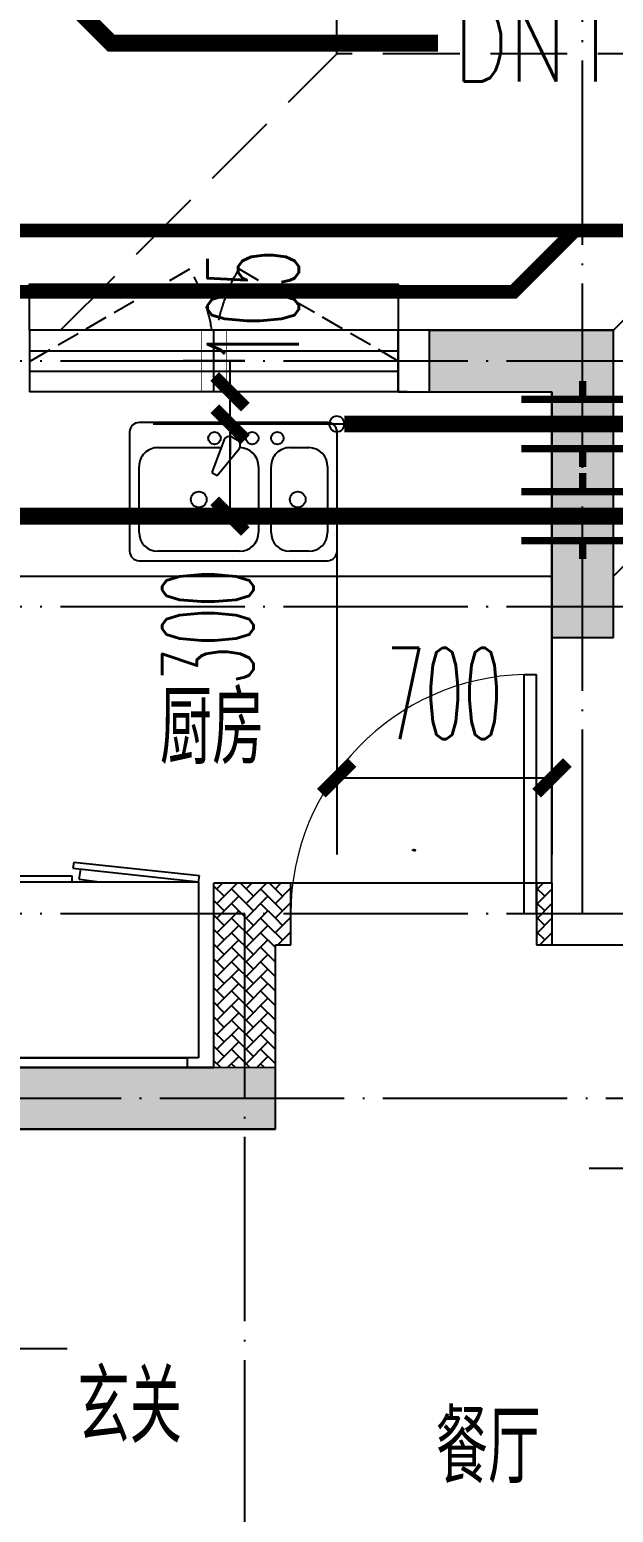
# Model space of a CAD drawing. Extents: x 27938 to 1507990, y 110129 to 923079.
# Drawn here: x 842917 to 844817, y 679809 to 684636 of the extents above; entities that cross this region are included whole.
import ezdxf

# ---------------------------------------------------------------- set-up
doc = ezdxf.new("R2010")
doc.units = 0
doc.header["$LTSCALE"] = 1000
doc.header["$MEASUREMENT"] = 0
doc.linetypes.add('DASH', pattern=[0.35, 0.25, -0.1])
doc.linetypes.add('DOTE', pattern=[2.42, 2, -0.2, 0.02, -0.2])
for name, color, linetype in [('AH-FURNITURE', 1, 'Continuous'), ('COLUMN', 9, 'Continuous'), ('DIM_雨水', 4, 'Continuous'), ('DIM_餐饮排水', 31, 'Continuous'), ('DOTE', 1, 'Continuous'), ('EQUIP_污水', 7, 'Continuous'), ('LVTRY', 6, 'Continuous'), ('PIPE-管井排水', 210, 'GF'), ('PIPE-雨水', 4, 'TG_Y'), ('PIPE-餐饮排水', 41, 'P'), ('PUB_HATCH', 8, 'Continuous'), ('PUB_TEXT', 4, 'Continuous'), ('TEXT_雨水', 7, 'Continuous'), ('TWT_DIM', 3, 'Continuous'), ('VALVE_餐饮排水', 7, 'Continuous'), ('WALL', 9, 'Continuous'), ('WINDOW', 4, 'Continuous'), ('WINDOW_TEXT', 7, 'Continuous'), ('保温', 6, 'Continuous'), ('卫生间', 6, 'Continuous'), ('建筑-排气道', 9, 'Continuous'), ('机电标识类', 1, 'Continuous'), ('看线', 251, 'Continuous')]:
    doc.layers.add(name, color=color, linetype=linetype)
for name, color, linetype, lineweight in [('平面-空调室内机', 176, 'Continuous', 9), ('平面-空调预留孔', 173, 'Continuous', 15), ('空调', 76, 'Continuous', 13), ('立面-洞口示意', 152, 'Continuous', 13)]:
    doc.layers.add(name, color=color, linetype=linetype, lineweight=lineweight)
doc.styles.add('_TCH_DIM_T3', font='SIMPLEX.shx', dxfattribs={"width": 0.494118, "bigfont": 'GBCBIG.shx'})
doc.styles.add('_TCH_WINDOW', font='SIMPLEX.shx', dxfattribs={"width": 0.7, "height": 3.5, "bigfont": 'GBCBIG.shx'})
doc.styles.add('_TWT_PIPEDN', font='SIMPLEX', dxfattribs={"width": 0.8, "height": 3.5, "bigfont": 'HZTXT'})
doc.styles.add('DIM_FONT', font='SIMPLEX.shx', dxfattribs={"width": 0.56})
doc.styles.get("Standard").update_dxf_attribs({"font": 'gbenor.shx', "bigfont": 'gbcbig.shx'})
doc.styles.add('TG_LINETYPE', font='SIMPLEX', dxfattribs={"width": 0.8, "height": 3, "bigfont": 'HZTXT'})
doc.linetypes.add('GF', pattern='A,3,-0.2,["GF",Standard,S=0.25,R=0,X=-0.1,Y=-0.115],-0.35', length=3.55)
doc.linetypes.add('P', pattern='A,3,-0.2,["P",Standard,S=0.25,R=0,X=-0.1,Y=-0.115],-0.2', length=3.4)
doc.linetypes.add('TG_Y', pattern='A,2,-0.229,["Y",TG_LINETYPE,S=0.1,R=0,X=-0.229,Y=-0.15],0', length=2.229)
doc.dimstyles.new('_TWT_ARCH&&100', dxfattribs={"dimtxt": 297.5, "dimasz": 100, "dimexe": 250, "dimexo": 300, "dimgap": 126.25, "dimtad": 1, "dimdec": 0, "dimzin": 0, "dimdsep": 46, "dimtxsty": '_TCH_DIM_T3', "dimblk": 'ARCHTICK', "dimcen": 0.09, "dimclrt": 7, "dimazin": 2, "dimtfac": 1, "dimtdec": 0, "dimtix": 1, "dimtmove": 2, "dimatfit": 3, "dimfxl": 1, "dimtolj": 1, "dimtzin": 0, "dimarcsym": 0})
pattern_1 = [(45, (0, 0), (0, 47.4157523), [100.584, -33.528]), (135, (23.708, 23.708), (3e-15, 47.4157523), [100.584, -33.528])]

# ---------------------------------------------------------------- blocks, each defined once
blk = doc.blocks.new('A$C148B7D8E')
at = {"layer": '卫生间', "color": 159, "linetype": 'DASH', "true_color": 0x22346e}
for p, q in [((15200, 9900), (16100, 10800)), ((17000, 9900), (17900, 10800)), ((17900, 10000), (17000, 9100))]:
    blk.add_line(p, q, dxfattribs=at)
blk.add_lwpolyline([(25100, 9000), (24300, 9000), (24300, 10000), (17900, 10000), (17900, 10800), (16100, 10800), (16100, 11800)], dxfattribs=at)
blk = doc.blocks.new('rtyg7uyhg')
at = {"layer": 'LVTRY', "color": 0}
for p, q in [((194234.6, 45488.8), (193621, 45488.8)), ((193590.3, 45458.1), (193590.3, 45069.5)), ((193896.4, 45429.9), (193857.6, 45326.3)), ((193925.8, 45440.4), (193940.1, 45432.2)), ((194265.3, 45069.5), (194265.3, 45458.1)), ((193682.3, 45407), (193887.8, 45407)), ((193875.3, 45316), (193945.6, 45401.5)), ((194111.9, 45407), (194173.3, 45407)), ((193621, 45130.8), (193621, 45345.6)), ((193857.6, 45326.3), (193875.3, 45316)), ((194009.6, 45345.6), (194009.6, 45130.8)), ((194050.5, 45130.8), (194050.5, 45345.6)), ((194234.6, 45345.6), (194234.6, 45130.8)), ((193621, 45038.8), (194234.6, 45038.8)), ((193948.3, 45069.5), (193682.3, 45069.5)), ((194173.3, 45069.5), (194111.9, 45069.5))]:
    blk.add_line(p, q, dxfattribs=at)
for centre, radius in [((193866.4, 45437.7), 20.5), ((193989.2, 45437.7), 20.5), ((194071, 45437.7), 20.5), ((193815.3, 45238.2), 25.6), ((194137.5, 45238.2), 25.6)]:
    blk.add_circle(centre, radius, dxfattribs=at)
for centre, radius, start, end in [((193621, 45458.1), 30.7, 90, 180), ((194234.6, 45458.1), 30.7, 360, 90), ((193915.6, 45422.7), 20.5, 60, 159.4623), ((193929.8, 45414.5), 20.5, 320.5377, 60), ((193682.3, 45345.6), 61.4, 90, 180), ((193948.3, 45345.6), 61.4, 360, 90), ((194111.9, 45345.6), 61.4, 90, 180), ((194173.3, 45345.6), 61.4, 360, 90), ((193682.3, 45130.8), 61.4, 180, 270), ((193948.3, 45130.8), 61.4, 270, 360), ((194111.9, 45130.8), 61.4, 180, 270), ((194173.3, 45130.8), 61.4, 270, 360), ((193621, 45069.5), 30.7, 180, 270), ((194234.6, 45069.5), 30.7, 270, 360)]:
    blk.add_arc(centre, radius, start, end, dxfattribs=at)
at = {"layer": 'LVTRY', "color": 0, "style": 'DIM_FONT', "width": 0.8, "flags": 9}
for tag in ['YSIZE', 'XSIZE']:
    blk.add_attdef(tag, (193927.8, 45487.8), '', height=0.5, rotation=90, dxfattribs=at)
blk = doc.blocks.new('A$C60D053AF')
at = {"layer": 'AH-FURNITURE', "color": 0}
for p, q in [((232.5, -90), (128.3, -90)), ((192.5, -71), (327.6, -71)), ((192.5, -91), (327.6, -91)), ((355.9, -82.7), (384.2, -129)), ((232.5, -110), (128.3, -110)), ((245, -129.5), (245, -122.5)), ((265, -129.5), (265, -122.5)), ((341.7, -96.9), (370, -143.2)), ((255, -281), (255, -251)), ((255, -281), (393, -281)), ((393, -281), (393, -251))]:
    blk.add_line(p, q, dxfattribs=at)
for points in [[(170, -68, 1), (170, -94), (192.5, -94), (192.5, -68)], [(268, -122.5), (268, -107, 0.414214), (248, -87), (232.5, -87), (232.5, -113), (242, -113), (242, -122.5)], [(234, -251), (414, -251, 0.414214), (424, -241), (424, -111, 0.414214), (414, -101), (234, -101, 0.414214), (224, -111), (224, -241, 0.414214)], [(242, -152, 1), (268, -152), (268, -129.5), (242, -129.5)], [(383.8, -161.2, 1), (402.2, -142.8), (386.3, -126.9), (367.9, -145.3)]]:
    blk.add_lwpolyline(points, format="xyb", close=True, dxfattribs=at)
for centre, radius in [((100, -100), 30), ((255, -152), 15), ((255, -152), 10), ((393, -152), 15), ((393, -152), 10)]:
    blk.add_circle(centre, radius, dxfattribs=at)
for radius in [40, 20]:
    blk.add_arc((327.6, -111), radius, 45, 90, dxfattribs=at)
blk = doc.blocks.new('A-Kitchen-7')
at = {"layer": 'LVTRY', "color": 0}
for p, q in [((-518.7, 779.7), (-7.2, 834.3)), ((-3.6, 810.6), (-515, 756)), ((-29.1, 767), (-35.2, 806.4)), ((-7.2, 834.3), (-3.6, 810.6)), ((-515, 756), (-518.7, 779.7)), ((515, 756), (-515, 756)), ((-515, 756), (-515, 40)), ((-485.6, 760.5), (-484.9, 756)), ((-29.1, 767), (-112.1, 756)), ((515, 780), (0, 780)), ((0, 756), (0, 780)), ((515, 756), (515, 780)), ((515, 40), (515, 756)), ((-515, 40), (515, 40))]:
    blk.add_line(p, q, dxfattribs=at)
blk.add_lwpolyline([(-468.9, 40), (-468.9, 0), (468.9, 0), (468.9, 40)], close=True, dxfattribs=at)
blk = doc.blocks.new('*U41')
h = blk.add_hatch(color=0)
h.set_gradient(color1=(0, 0, 255), rotation=180, tint=1)
h.paths.add_polyline_path([(0, 0), (-6.35, -6.35), (-6.35, -2.159), (-15, -2.159), (-15, 2.159), (-6.35, 2.159), (-6.35, 6.35)])
at = {"color": 0, "linetype": 'Continuous'}
blk.add_lwpolyline([(0, 0), (-6.35, -6.35), (-6.35, -2.159), (-15, -2.159), (-15, 2.159), (-6.35, 2.159), (-6.35, 6.35)], close=True, dxfattribs=at)
blk = doc.blocks.new('sgrsefv')
at = {"layer": 'PUB_HATCH'}
blk.add_hatch(color=0, dxfattribs=at).paths.add_polyline_path([(1112933.3, 840916.3), (1112933.3, 840646.3), (1113073.3, 840646.3), (1113073.3, 840661.3), (1112968.3, 840661.3), (1112948.3, 840681.3), (1112948.3, 840881.3), (1112968.3, 840901.3), (1113288.3, 840901.3), (1113308.3, 840881.3), (1113308.3, 840681.3), (1113288.3, 840661.3), (1113183.3, 840661.3), (1113183.3, 840646.3), (1113323.3, 840646.3), (1113323.3, 840916.3)])
at = {"layer": 'LVTRY', "color": 0}
for p, q in [((1113073.3, 840661.3), (1113073.3, 840646.3)), ((1113183.3, 840661.3), (1113183.3, 840646.3))]:
    blk.add_line(p, q, dxfattribs=at)
for points in [[(1112918.3, 840931.3), (1113338.3, 840931.3), (1113338.3, 840631.3), (1112918.3, 840631.3)], [(1112933.3, 840916.3), (1113323.3, 840916.3), (1113323.3, 840646.3), (1112933.3, 840646.3)], [(1113288.3, 840661.3), (1112968.3, 840661.3), (1112948.3, 840681.3), (1112948.3, 840881.3), (1112968.3, 840901.3), (1113288.3, 840901.3), (1113308.3, 840881.3), (1113308.3, 840681.3), (1113288.3, 840661.3)]]:
    blk.add_lwpolyline(points, close=True, dxfattribs=at)
at = {"layer": '立面-洞口示意', "color": 0}
blk.add_lwpolyline([(1112918.3, 840931.3), (1113181.8, 840837.4), (1113338.3, 840631.3)], dxfattribs=at)
at = {"layer": '建筑-排气道', "color": 8, "xscale": -5, "yscale": 5, "zscale": 5, "rotation": 270}
blk.add_blockref('*U41', (1113118.4, 840599), dxfattribs=at)
blk = doc.blocks.new('FRSDFDGDGDRGDR')
at = {"layer": '平面-空调预留孔', "color": 0}
for p, q in [((699618.9, 775447.8), (699746.3, 775447.8)), ((699746.3, 775447.8), (699746.3, 775355.4)), ((699612.3, 775044), (699612.3, 775441.2)), ((699726.5, 775348.8), (699739.7, 775348.8)), ((699719.9, 775342.2), (699719.9, 775143)), ((699726.5, 775136.4), (699739.7, 775136.4)), ((699746.3, 775129.8), (699746.3, 775037.4)), ((699746.3, 775037.4), (699618.9, 775037.4))]:
    blk.add_line(p, q, dxfattribs=at)
blk.add_lwpolyline([(699766.1, 775166.7), (699792.5, 775153.5), (699792.5, 775057.2), (699766.1, 775044), (699766.1, 775017.6), (699618.9, 775017.6, -0.414214), (699592.5, 775044), (699592.5, 775441.2, -0.414214), (699618.9, 775467.6), (699766.1, 775467.6), (699766.1, 775441.2), (699792.5, 775428), (699792.5, 775331.6), (699766.1, 775318.4)], format="xyb", close=True, dxfattribs=at)
for centre, radius in [((699739.7, 775331.6), 10.6), ((699739.7, 775243.2), 15.8), ((699739.7, 775153.5), 10.6)]:
    blk.add_circle(centre, radius, dxfattribs=at)
for centre, start, end in [((699618.9, 775441.2), 90, 180), ((699726.5, 775342.2), 90, 180), ((699739.7, 775355.4), 270, 360), ((699726.5, 775143), 180, 270), ((699739.7, 775129.8), 0, 90), ((699618.9, 775044), 180, 270)]:
    blk.add_arc(centre, 6.6, start, end, dxfattribs=at)
blk = doc.blocks.new('GDGDRGDRGRD')
at = {"layer": 'LVTRY', "color": 0}
for p, q in [((430080.5, 371515.4), (429864.6, 371758.3)), ((430334.8, 371758.3), (429864.6, 371758.3)), ((429864.6, 371758.3), (429864.6, 370858.3)), ((430234.8, 370858.3), (430234.8, 371758.3)), ((429914.8, 370948.3), (429914.8, 371668.3)), ((429924.8, 371678.3), (430324.8, 371678.3)), ((430045.1, 371658.3), (430045.1, 371568.3)), ((430049.6, 371658.3), (430045.1, 371658.3)), ((430049.6, 371568.3), (430049.6, 371658.3)), ((430234.8, 371668.3), (430234.8, 370948.3)), ((429994.8, 371628.3), (429994.8, 371418.3)), ((429999.8, 371628.3), (429999.8, 371418.3)), ((430289.8, 371638.3), (430004.8, 371638.3)), ((430289.8, 371633.3), (430004.8, 371633.3)), ((430194.8, 371418.3), (430194.8, 371628.3)), ((430199.8, 371418.3), (430199.8, 371628.3)), ((430045.1, 371568.3), (430049.6, 371568.3)), ((429974.8, 371525.6), (430102.3, 371525.6)), ((429974.8, 371521.1), (429974.8, 371525.6)), ((430102.3, 371521.1), (429974.8, 371521.1)), ((430334.8, 371515.4), (430080.5, 371515.4)), ((430080.5, 371515.4), (430080.5, 371100.3)), ((430219.8, 371525.6), (430092.3, 371525.6)), ((430092.3, 371525.6), (430092.3, 371521.1)), ((430092.3, 371521.1), (430219.8, 371521.1)), ((430102.3, 371525.6), (430102.3, 371521.1)), ((430219.8, 371521.1), (430219.8, 371525.6)), ((430234.8, 371100.3), (430234.8, 371515.4)), ((430045.1, 371388.3), (430045.1, 371478.3)), ((430045.1, 371478.3), (430049.6, 371478.3)), ((430049.6, 371478.3), (430049.6, 371388.3)), ((430004.8, 371413.3), (430289.8, 371413.3)), ((430004.8, 371408.3), (430289.8, 371408.3)), ((429954.8, 371338.9), (429954.8, 371377.7)), ((430049.6, 371388.3), (430045.1, 371388.3)), ((429935.4, 371358.3), (429974.2, 371358.3)), ((429954.8, 371238.9), (429954.8, 371277.7)), ((429935.4, 371258.3), (429974.2, 371258.3)), ((430045.1, 371228.3), (430045.1, 371138.3)), ((430049.6, 371228.3), (430045.1, 371228.3)), ((430049.6, 371138.3), (430049.6, 371228.3)), ((429994.8, 370988.3), (429994.8, 371198.3)), ((429999.8, 370988.3), (429999.8, 371198.3)), ((430004.8, 371208.3), (430289.8, 371208.3)), ((430004.8, 371203.3), (430289.8, 371203.3)), ((430194.8, 371198.3), (430194.8, 370988.3)), ((430199.8, 371198.3), (430199.8, 370988.3)), ((430045.1, 371138.3), (430049.6, 371138.3)), ((429864.6, 370858.3), (430080.5, 371100.3)), ((430102.3, 371095.6), (429974.8, 371095.6)), ((429974.8, 371095.6), (429974.8, 371091.1)), ((429974.8, 371091.1), (430102.3, 371091.1)), ((430080.5, 371100.3), (430334.8, 371100.3)), ((430092.3, 371091.1), (430092.3, 371095.6)), ((430092.3, 371095.6), (430219.8, 371095.6)), ((430219.8, 371091.1), (430092.3, 371091.1)), ((430102.3, 371091.1), (430102.3, 371095.6)), ((430219.8, 371095.6), (430219.8, 371091.1)), ((430045.1, 370958.3), (430045.1, 371048.3)), ((430045.1, 371048.3), (430049.6, 371048.3)), ((430049.6, 371048.3), (430049.6, 370958.3)), ((430289.8, 370983.3), (430004.8, 370983.3)), ((430289.8, 370978.3), (430004.8, 370978.3)), ((430324.8, 370938.3), (429924.8, 370938.3)), ((430049.6, 370958.3), (430045.1, 370958.3)), ((429864.6, 370858.3), (430334.8, 370858.3))]:
    blk.add_line(p, q, dxfattribs=at)
blk.add_lwpolyline([(429608.8, 370758.3), (429734.8, 370758.3), (429734.8, 371758.3), (427634.8, 371758.3)], dxfattribs=at)
for centre, radius in [((430147.3, 371523.3), 29.7), ((430147.3, 371523.3), 11.7), ((429954.8, 371358.3), 17), ((429954.8, 371258.3), 17), ((430147.3, 371093.3), 29.7), ((430147.3, 371093.3), 11.7)]:
    blk.add_circle(centre, radius, dxfattribs=at)
for centre, radius, start, end in [((429924.8, 371668.3), 10, 90, 180), ((430224.8, 371668.3), 10, 0, 90), ((430004.8, 371628.3), 10, 90, 180), ((430004.8, 371628.3), 5, 90, 180), ((430189.8, 371628.3), 10, 0, 90), ((430189.8, 371628.3), 5, 0, 90), ((430047.3, 371523.3), 56.7, 2.2742, 87.7258), ((430047.3, 371523.3), 52.2, 2.4704, 87.5296), ((430147.3, 371523.3), 56.7, 92.2742, 177.7258), ((430147.3, 371523.3), 52.2, 92.4704, 177.5296), ((430047.3, 371523.3), 56.7, 272.2742, 357.7258), ((430047.3, 371523.3), 52.2, 272.4704, 357.5296), ((430147.3, 371523.3), 56.7, 182.2742, 267.7258), ((430147.3, 371523.3), 52.2, 182.4704, 267.5296), ((430004.8, 371418.3), 10, 180, 270), ((430004.8, 371418.3), 5, 180, 270), ((430189.8, 371418.3), 5, 270, 0), ((430189.8, 371418.3), 10, 270, 0), ((430004.8, 371198.3), 10, 90, 180), ((430004.8, 371198.3), 5, 90, 180), ((430189.8, 371198.3), 10, 0, 90), ((430189.8, 371198.3), 5, 0, 90), ((430047.3, 371093.3), 56.7, 2.2742, 87.7258), ((430047.3, 371093.3), 52.2, 2.4704, 87.5296), ((430147.3, 371093.3), 56.7, 92.2742, 177.7258), ((430147.3, 371093.3), 52.2, 92.4704, 177.5296), ((430047.3, 371093.3), 56.7, 272.2742, 357.7258), ((430047.3, 371093.3), 52.2, 272.4704, 357.5296), ((430147.3, 371093.3), 56.7, 182.2742, 267.7258), ((430147.3, 371093.3), 52.2, 182.4704, 267.5296), ((430004.8, 370988.3), 10, 180, 270), ((430004.8, 370988.3), 5, 180, 270), ((430189.8, 370988.3), 5, 270, 0), ((430189.8, 370988.3), 10, 270, 0), ((429924.8, 370948.3), 10, 180, 270), ((430224.8, 370948.3), 10, 270, 0)]:
    blk.add_arc(centre, radius, start, end, dxfattribs=at)
at = {"color": 8, "xscale": -1, "rotation": 270}
blk.add_blockref('FRSDFDGDGDRGDR', (-345582.7, -327434.2), dxfattribs=at)
at = {"color": 8}
for name, p, rotation in [('A$C60D053AF', (430134.8, 372358.3), 270), ('sgrsefv', (1543253.1, 1211089.9), 180)]:
    blk.add_blockref(name, p, dxfattribs=dict(at, rotation=rotation))
at = {"color": 8, "xscale": -1}
blk.add_blockref('rtyg7uyhg', (622599.6, 326769.5), dxfattribs=at)
at = {"layer": 'LVTRY', "color": 8, "extrusion": (0, 0, -1), "xscale": -0.7999999999883585, "yscale": 0.7999999999883585, "zscale": -0.7999999999883585}
blk.add_blockref('A-Kitchen-7', (-429196.8, 370158.6), dxfattribs=at)
blk = doc.blocks.new('GFDGFSDFGD')
at = {"layer": 'PUB_HATCH'}
for points in [[(436916.7, 374823.7), (436916.7, 374623.7), (437316.6, 374623.7), (437316.6, 373823.7), (437516.6, 373823.7), (437516.6, 374823.7)], [(436416.8, 372423.2), (436216.6, 372424), (434616.6, 372424), (434616.6, 372724), (434416.6, 372724), (434416.6, 372224), (436416.6, 372224)]]:
    blk.add_hatch(color=256, dxfattribs=at).paths.add_polyline_path(points)
at = {"layer": 'COLUMN', "color": 6}
for p, q in [((436916.7, 374823.7), (436916.7, 374623.7)), ((437516.6, 374823.7), (436916.7, 374823.7)), ((437516.6, 373823.7), (437516.6, 374823.7)), ((436916.7, 374623.7), (437316.6, 374623.7)), ((437316.6, 374623.7), (437316.6, 373823.7)), ((437316.6, 373823.7), (437516.6, 373823.7)), ((436216.6, 372424), (434616.6, 372424)), ((436416.8, 372423.2), (436216.6, 372424)), ((436416.6, 372224), (436416.8, 372423.2)), ((434416.6, 372224), (436416.6, 372224))]:
    blk.add_line(p, q, dxfattribs=at)
blk = doc.blocks.new('GDFGDGRD')
at = {"layer": '保温', "linetype": 'ByBlock', "ltscale": 10}
h = blk.add_hatch(dxfattribs=at)
h.set_pattern_fill('AR-HBONE', color=251, scale=55)
h.set_pattern_definition(pattern_1)
h.paths.add_polyline_path([(436215.3, 372423.6), (436216.6, 373023.7), (436416.6, 373023.7), (436415.3, 372423.6)])
h = blk.add_hatch(dxfattribs=at)
h.set_pattern_fill('AR-HBONE', color=251, scale=55)
h.set_pattern_definition(pattern_1)
h.paths.add_polyline_path([(436416.6, 372823.7), (436416.6, 373023.7), (436466.6, 373023.7), (436466.6, 372823.7)])
h = blk.add_hatch(dxfattribs=at)
h.set_pattern_fill('AR-HBONE', color=251, scale=55)
h.set_pattern_definition(pattern_1)
h.paths.add_polyline_path([(437266.6, 372823.7), (437266.6, 373023.7), (437316.6, 373023.7), (437316.6, 372823.7)])
at = {"layer": '保温', "color": 251, "linetype": 'ByBlock', "ltscale": 10}
blk.add_line((437316.6, 373023.7), (437316.6, 372823.7), dxfattribs=at)
blk = doc.blocks.new('dongkong')
blk.add_wipeout([(-603756, 210771), (-603756, 210570.8), (-603836, 210570.8), (-603836, 210771)])
at = {"layer": '机电标识类', "color": 250, "linetype": 'DASH', "ltscale": 400}
for p, q in [((-603796, 210771), (-603796, 210570.8)), ((-603896, 210670.7), (-603696, 210670.7))]:
    blk.add_line(p, q, dxfattribs=at)
at = {"layer": '空调', "color": 6, "linetype": 'DASH', "const_width": 2}
blk.add_lwpolyline([(-603756, 210771), (-603756, 210570.8), (-603836, 210570.8), (-603836, 210771)], close=True, dxfattribs=at)
blk = doc.blocks.new('_ArchTick')
at = {"color": 0, "linetype": 'ByBlock', "const_width": 0.4}
blk.add_lwpolyline([(-0.5, -0.5), (0.5, 0.5)], dxfattribs=at)
blk = doc.blocks.new('*D216')
at = {"layer": 'Defpoints', "color": 0}
for p in [(843916.2, 683352.2), (844616.6, 683352.2), (844616.6, 682200.3)]:
    blk.add_point(p, dxfattribs=at)
at = {"layer": 'TWT_DIM', "color": 0, "lineweight": -2}
for p, q in [((843916.2, 683052.2), (843916.2, 681950.3)), ((844616.6, 683052.2), (844616.6, 681950.3)), ((843916.2, 682200.3), (844616.6, 682200.3))]:
    blk.add_line(p, q, dxfattribs=at)
at = {"layer": 'TWT_DIM', "color": 0, "lineweight": -2, "xscale": 100, "yscale": 100, "zscale": 100, "rotation": 180}
blk.add_blockref('_ArchTick', (843916.2, 682200.3), dxfattribs=at)
at = {"layer": 'TWT_DIM', "color": 0, "lineweight": -2, "xscale": 100, "yscale": 100, "zscale": 100}
blk.add_blockref('_ArchTick', (844616.6, 682200.3), dxfattribs=at)
at = {"layer": 'TWT_DIM', "color": 7, "insert": (844266.4, 682475.3), "char_height": 297.5, "attachment_point": 5, "style": '_TCH_DIM_T3'}
blk.add_mtext('\\A1;700', dxfattribs=at)
blk = doc.blocks.new('*D221')
at = {"layer": 'Defpoints', "color": 0}
for p in [(843916.2, 683352.2), (844616.6, 683352.2), (844616.6, 682200.3)]:
    blk.add_point(p, dxfattribs=at)
at = {"layer": 'TWT_DIM', "color": 0, "lineweight": -2}
for p, q in [((843916.2, 683052.2), (843916.2, 681950.3)), ((844616.6, 683052.2), (844616.6, 681950.3)), ((843916.2, 682200.3), (844616.6, 682200.3))]:
    blk.add_line(p, q, dxfattribs=at)
at = {"layer": 'TWT_DIM', "color": 0, "lineweight": -2, "xscale": 100, "yscale": 100, "zscale": 100, "rotation": 180}
blk.add_blockref('_ArchTick', (843916.2, 682200.3), dxfattribs=at)
at = {"layer": 'TWT_DIM', "color": 0, "lineweight": -2, "xscale": 100, "yscale": 100, "zscale": 100}
blk.add_blockref('_ArchTick', (844616.6, 682200.3), dxfattribs=at)
at = {"layer": 'TWT_DIM', "color": 7, "insert": (844266.4, 682475.3), "char_height": 297.5, "attachment_point": 5, "style": '_TCH_DIM_T3'}
blk.add_mtext('\\A1;700', dxfattribs=at)
blk = doc.blocks.new('*D724')
at = {"layer": 'Defpoints', "color": 0}
for p in [(843568.9, 683352.2), (844445.2, 683352.2), (844445.2, 683052.2)]:
    blk.add_point(p, dxfattribs=at)
at = {"layer": 'TWT_DIM', "color": 0, "lineweight": -2}
for p, q in [((844145.2, 683352.2), (843318.9, 683352.2)), ((843568.9, 683052.2), (843568.9, 683352.2)), ((844145.2, 683052.2), (843318.9, 683052.2))]:
    blk.add_line(p, q, dxfattribs=at)
at = {"layer": 'TWT_DIM', "color": 0, "lineweight": -2, "xscale": 100, "yscale": 100, "zscale": 100}
for p, rotation in [((843568.9, 683352.2), 90), ((843568.9, 683052.2), 270)]:
    blk.add_blockref('_ArchTick', p, dxfattribs=dict(at, rotation=rotation))
at = {"layer": 'TWT_DIM', "color": 7, "insert": (843496.7, 682692), "char_height": 297.5, "attachment_point": 5, "rotation": 90, "style": '_TCH_DIM_T3'}
blk.add_mtext('\\A1;300', dxfattribs=at)
blk = doc.blocks.new('*D725')
at = {"layer": 'Defpoints', "color": 0}
for p in [(843568.9, 683457.2), (844445.2, 683457.2), (844445.2, 683352.2)]:
    blk.add_point(p, dxfattribs=at)
at = {"layer": 'TWT_DIM', "color": 0, "lineweight": -2}
for p, q in [((843568.9, 683457.2), (843568.9, 683557.2)), ((844145.2, 683457.2), (843318.9, 683457.2)), ((843568.9, 683352.2), (843568.9, 683457.2)), ((844145.2, 683352.2), (843318.9, 683352.2)), ((843568.9, 683352.2), (843568.9, 683252.2))]:
    blk.add_line(p, q, dxfattribs=at)
at = {"layer": 'TWT_DIM', "color": 0, "lineweight": -2, "xscale": 100, "yscale": 100, "zscale": 100}
for p, rotation in [((843568.9, 683457.2), 270), ((843568.9, 683352.2), 90)]:
    blk.add_blockref('_ArchTick', p, dxfattribs=dict(at, rotation=rotation))
at = {"layer": 'TWT_DIM', "color": 7, "insert": (843644.4, 683732.2), "char_height": 297.5, "attachment_point": 5, "rotation": 90, "style": '_TCH_DIM_T3'}
blk.add_mtext('\\A1;105', dxfattribs=at)
blk = doc.blocks.new('$DorLib2D$00000001')
for p, q in [((0.45, 0.975), (0.5, 0.975)), ((0.45, 0), (0.45, 0.975)), ((0.5, 0), (0.5, 0.975)), ((0.5, 0), (0.45, 0))]:
    blk.add_line(p, q)
at = {"lineweight": 13}
blk.add_arc((0.475, 0), 0.975, 91.46928, 180, dxfattribs=at)
blk = doc.blocks.new('$WINLIB2D$00000001')
at = {"color": 0}
for points in [[(-0.5, 0.5), (-0.5, -0.5)], [(-0.5, 0.5), (0.5, 0.5)], [(0.5, -0.5), (0.5, 0.5)], [(0.5, 0.1667), (-0.5, 0.1667)], [(0.5, -0.1667), (-0.5, -0.1667)], [(-0.5, -0.5), (0.5, -0.5)]]:
    blk.add_lwpolyline(points, dxfattribs=at)
blk = doc.blocks.new('$TwtSys$00000147')
blk.add_circle((0, 0, 0), 25)
blk = doc.blocks.new('$VALVE$00000553')
at = {"const_width": 30}
for points in [[(0, 100), (0, 175)], [(0, 100), (-250, 100), (-250, 100)], [(0, 100), (250, 100), (250, 100)], [(-250, -100), (-250, -100), (0, -100)], [(250, -100), (250, -100), (0, -100)], [(0, -175), (0, -100)]]:
    blk.add_lwpolyline(points, dxfattribs=at)

msp = doc.modelspace()

# ---------------------------------------------------------------- hatches: boundary and pattern name
at = {"layer": 'PIPE-管井排水'}
for points in [[(844491.6, 683782.2), (844507.5, 683766.3), (844500.9, 683759.7)], [(844491.6, 683782.2), (844491.6, 683759.7), (844500.9, 683759.7)]]:
    msp.add_hatch(color=256, dxfattribs=at).paths.add_polyline_path(points)
at = {"layer": 'PIPE-雨水'}
for points in [[(843181.6, 684592.2), (843162.1, 684572.7), (843170.2, 684564.7)], [(843181.6, 684592.2), (843181.6, 684564.7), (843170.2, 684564.7)]]:
    msp.add_hatch(color=256, dxfattribs=at).paths.add_polyline_path(points)

# ---------------------------------------------------------------- linework, layer by layer
at = {"layer": 'DIM_雨水'}
msp.add_line((845901.6, 680928.5), (844737.5, 680928.5), dxfattribs=at)
msp.add_line((845901.6, 680928.5), (844737.5, 680928.5), dxfattribs=at)
at = {"layer": 'DIM_餐饮排水'}
msp.add_line((842021.8, 680342.9), (843038.3, 680342.9), dxfattribs=at)
at = {"layer": 'DOTE', "color": 169, "linetype": 'DOTE', "ltscale": 0.3}
for p, q in [((844716.6, 681757.2), (844716.6, 690157.2)), ((879916.6, 682757.2), (825916.6, 682757.2)), ((879916.6, 681757.2), (825916.6, 681757.2)), ((843616.4, 681757.2), (843616.6, 666975.2)), ((825916.6, 681157.4), (879916.6, 681157.4))]:
    msp.add_line(p, q, dxfattribs=at)
at = {"layer": 'PIPE-管井排水', "ltscale": 0.5, "const_width": 45}
for points in [[(844691.6, 683982.2), (842716.6, 683982.2)], [(844491.6, 683782.2), (844691.6, 683982.2)], [(845847.6, 683982.2), (844691.6, 683982.2)], [(844491.6, 683782.2), (842516.6, 683782.2)]]:
    msp.add_lwpolyline(points, dxfattribs=at)
at = {"layer": 'PIPE-雨水', "ltscale": 0.5, "const_width": 55}
for points in [[(843181.6, 684592.2), (842920.5, 684853.3)], [(844245.7, 684592.2), (843181.6, 684592.2)]]:
    msp.add_lwpolyline(points, dxfattribs=at)
at = {"layer": 'PIPE-餐饮排水', "ltscale": 0.5, "const_width": 55}
for points in [[(845266.6, 683352.2), (843941.2, 683352.2)], [(845566.6, 683052.2), (842321.8, 683052.2)]]:
    msp.add_lwpolyline(points, dxfattribs=at)
at = {"layer": 'WALL', "color": 8}
for p, q in [((844816.6, 683657.2), (844116.6, 683657.2)), ((844116.6, 683657.2), (844116.6, 683457.2)), ((844116.6, 683457.2), (844616.6, 683457.2)), ((844616.6, 682757.2), (844616.6, 683457.2)), ((844616.6, 681857.2), (844616.6, 682757.2)), ((843766.6, 681857.2), (843516.6, 681857.2)), ((843516.6, 681257.2), (843516.6, 681857.2)), ((843766.6, 681657.2), (843766.6, 681857.2)), ((844616.6, 681857.2), (844566.6, 681857.2)), ((844566.6, 681857.2), (844566.6, 681657.2)), ((843716.6, 681657.2), (843766.6, 681657.2)), ((843716.6, 681057.2), (843716.6, 681657.2)), ((844566.6, 681657.2), (844716.6, 681657.2)), ((844716.6, 681657.2), (844916.6, 681657.2)), ((842116.6, 681257.2), (843516.6, 681257.2)), ((842216.6, 681057.2), (843716.6, 681057.2))]:
    msp.add_line(p, q, dxfattribs=at)
at = {"layer": 'WINDOW', "color": 8}
msp.add_line((844566.6, 681857.2), (843766.6, 681857.2), dxfattribs=at)
at = {"layer": 'WINDOW', "color": 8, "linetype": 'DASH', "ltscale": 0.3}
for points in [[(842918.4, 683557.2), (843438, 683857.2, -0.131652), (843518.4, 683557.2)], [(844116.6, 683557.2), (843597, 683857.2, 0.131652), (843516.6, 683557.2)]]:
    msp.add_lwpolyline(points, format="xyb", dxfattribs=at)

# ---------------------------------------------------------------- block references
at = {"color": 8}
for name, p in [('A$C148B7D8E', (827816.6, 673757.2)), ('GFDGFSDFGD', (407300, 308833.4)), ('GDFGDGRD', (407300, 308833.4))]:
    msp.add_blockref(name, p, dxfattribs=at)
at = {"color": 8, "xscale": -1}
msp.add_blockref('GDGDRGDRGRD', (1272251.4, 311098.8), dxfattribs=at)
at = {"layer": 'EQUIP_污水', "yscale": -1, "rotation": 7.220074419324172e-06}
msp.add_blockref('$TwtSys$00000147', (843916.2, 683352.2), dxfattribs=at)
msp.add_blockref('$TwtSys$00000147', (843916.2, 683352.2), dxfattribs=at)
msp.add_blockref('$TwtSys$00000147', (843916.2, 683352.2), dxfattribs=at)
at = {"layer": 'VALVE_餐饮排水', "xscale": 0.8, "yscale": -0.8, "zscale": 0.8}
for p, rotation in [((844716.6, 683352.2), 180.0000069153215), ((844716.6, 683052.2), 180.0000063443511)]:
    msp.add_blockref('$VALVE$00000553', p, dxfattribs=dict(at, rotation=rotation))
at = {"layer": 'WINDOW', "color": 8}
ref = msp.add_blockref('$DorLib2D$00000001', (844166.6, 681757.2), dxfattribs=dict(at, xscale=-800, yscale=-800, zscale=-800, rotation=179.9999999993937))
ref.add_attrib('A', 'M0822', (844161.7, 681963.2), dxfattribs={"layer": 'WINDOW_TEXT', "color": 8, "ltscale": 0.5, "height": 4.25, "rotation": 360, "style": '_TCH_WINDOW', "width": 0.494118})

# ---------------------------------------------------------------- texts
at = {"layer": 'PUB_TEXT', "color": 8}
for s, p in [('厨房', (843340.5, 682244.8)), ('玄关', (843071.9, 680035)), ('餐厅', (844238.5, 679903.5))]:
    msp.add_text(s, height=236.31, dxfattribs=at).set_placement(p)
at = {"layer": 'TEXT_雨水', "style": '_TWT_PIPEDN', "width": 0.8}
msp.add_text('DN100', height=250, dxfattribs=at).set_placement((844295.7, 684467.2))

# ---------------------------------------------------------------- dimensions: what is measured, and where the dimension line sits
at = {"layer": 'TWT_DIM'}
dim = msp.add_linear_dim(base=(843568.9, 683352.2), p1=(844445.2, 683052.2), p2=(844445.2, 683352.2), angle=90, dimstyle='_TWT_ARCH&&100', dxfattribs=at)
dim.commit()
dim.dimension.update_dxf_attribs({"geometry": '*D724', "text_midpoint": (843496.7, 682692), "dimtype": 129})
for picture in ['*D216', '*D221']:
    dim = msp.add_aligned_dim(p1=(843916.2, 683352.2), p2=(844616.6, 683352.2), distance=-1151.9, dimstyle='_TWT_ARCH&&100', dxfattribs=at)
    dim.commit()
    dim.dimension.update_dxf_attribs({"geometry": picture, "text_midpoint": (844266.4, 682475.3)})

# ---------------------------------------------------------------- next in the draw order: block references
at = {"layer": '平面-空调室内机', "color": 8, "ltscale": 0.3, "rotation": 180}
msp.add_blockref('dongkong', (239720.5, 894228), dxfattribs=at)

# ---------------------------------------------------------------- next in the draw order: linework, layer by layer
at = {"layer": 'DOTE', "color": 169, "linetype": 'DOTE', "ltscale": 0.3}
msp.add_line((879916.6, 683557.2), (825916.6, 683557.2), dxfattribs=at)
at = {"layer": '看线', "color": 8, "ltscale": 0.5}
msp.add_lwpolyline([(842916.6, 683657.2), (842916.6, 683807.2), (844116.6, 683807.2), (844116.6, 683657.2)], dxfattribs=at)

# ---------------------------------------------------------------- next in the draw order: block references
at = {"layer": 'WINDOW', "color": 8}
ref = msp.add_blockref('$WINLIB2D$00000001', (843516.6, 683557.2), dxfattribs=dict(at, xscale=-1200, yscale=-200, zscale=-1200, rotation=3.665382377524044e-09))
ref.add_attrib('A', 'C1214', (843475.3, 683792.5), dxfattribs={"layer": 'WINDOW_TEXT', "color": 8, "ltscale": 0.5, "height": 4.25, "rotation": 0, "style": '_TCH_WINDOW', "width": 0.494118})

# ---------------------------------------------------------------- next in the draw order: dimensions: what is measured, and where the dimension line sits
at = {"layer": 'TWT_DIM'}
dim = msp.add_linear_dim(base=(843568.9, 683457.2), p1=(844445.2, 683352.2), p2=(844445.2, 683457.2), angle=90, dimstyle='_TWT_ARCH&&100', dxfattribs=at)
dim.commit()
dim.dimension.update_dxf_attribs({"geometry": '*D725', "text_midpoint": (843644.4, 683732.2), "dimtype": 129})

doc.saveas('drawing.dxf')
